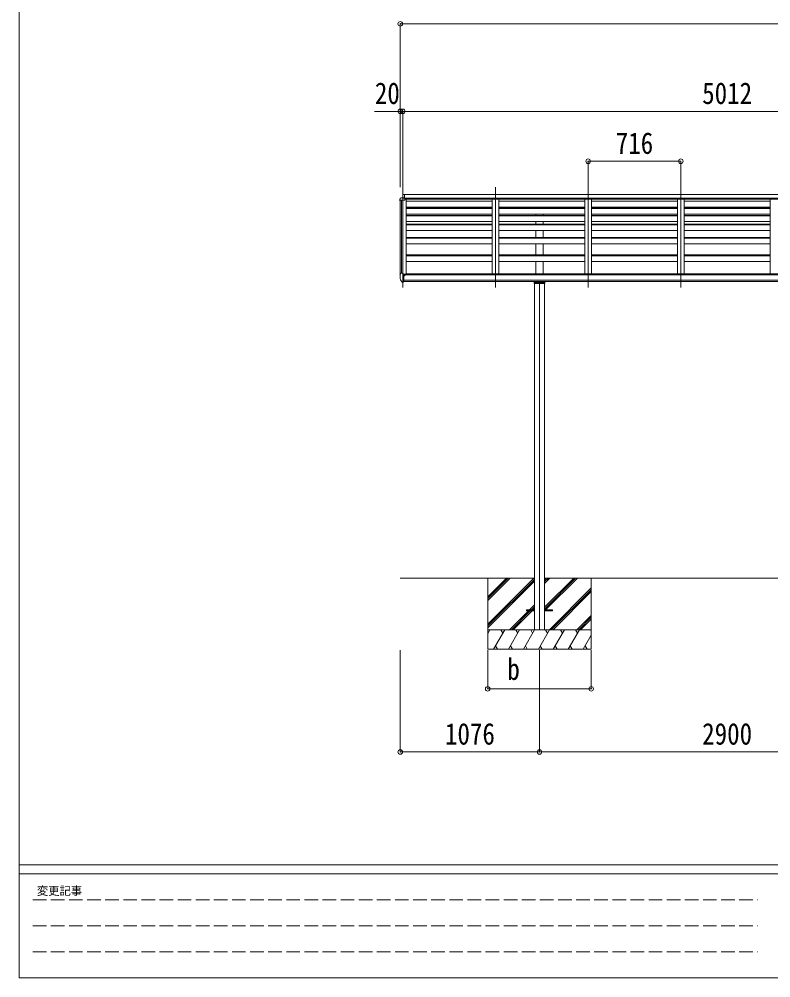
# Model space of a CAD drawing. Units: millimetres at full size. Extents: x -9783 to 9892, y -6828 to 6752.
# Drawn here: x -9783 to -3974, y -6828 to 586 of the extents above; entities that cross this region are included whole.
import ezdxf
from ezdxf.enums import TextEntityAlignment as Align

# ---------------------------------------------------------------- set-up
doc = ezdxf.new("R2010")
doc.units = ezdxf.units.MM
doc.header["$LTSCALE"] = 35
doc.header["$PDMODE"] = 32
doc.header["$PDSIZE"] = 35
doc.linetypes.add('DASHED3', pattern=[4, 3, -1])
for name, color, linetype, lineweight in [('0-0_0', 7, 'Continuous', 9), ('0-1_本体', 4, 'Continuous', 9), ('0-2_部品', 7, 'Continuous', 9), ('0-8_PARTS2', 2, 'Continuous', 9), ('0-A_寸法', 6, 'Continuous', 9), ('F-0_240', 7, 'Continuous', 9)]:
    doc.layers.add(name, color=color, linetype=linetype, lineweight=lineweight)
doc.styles.add('ＭＳ ゴシック', font='')
doc.styles.get('ＭＳ ゴシック').set_extended_font_data('MS Gothic')

msp = doc.modelspace()

# ---------------------------------------------------------------- linework, layer by layer
at = {"layer": '0-0_0'}
for p, q in [((-5801.42, -3736.17), (-6837.92, -3736.17)), ((-6161.92, -3736.17), (-6161.92, -4286.17)), ((-6161.92, -4092.48), (-5805.61, -3736.17)), ((-6161.92, -3880.35), (-6017.74, -3736.17)), ((-6161.92, -3894.49), (-6003.6, -3736.17)), ((-6161.92, -3908.63), (-5989.45, -3736.17)), ((-6161.92, -4106.62), (-5801.42, -3746.12)), ((-6161.92, -4120.76), (-5801.42, -3760.27)), ((-2901.42, -3736.17), (-5722.42, -3736.17)), ((-5722.42, -3961.35), (-5497.24, -3736.17)), ((-5722.42, -3975.49), (-5483.1, -3736.17)), ((-5722.42, -3777.5), (-5681.09, -3736.17)), ((-5722.42, -3763.36), (-5695.23, -3736.17)), ((-5722.42, -3749.22), (-5709.37, -3736.17)), ((-5714.46, -3981.67), (-5468.95, -3736.17)), ((-5361.92, -3736.17), (-5361.92, -4286.17)), ((-5685.11, -4136.17), (-5361.92, -3812.98)), ((-5670.97, -4136.17), (-5361.92, -3827.12)), ((-5656.82, -4136.17), (-5361.92, -3841.27)), ((-5993.47, -4136.17), (-5847.97, -3990.67)), ((-5979.33, -4136.17), (-5833.83, -3990.67)), ((-5965.19, -4136.17), (-5819.69, -3990.67)), ((-5838.97, -3981.67), (-5801.42, -3944.11)), ((-5824.83, -3981.67), (-5801.42, -3958.26)), ((-5810.69, -3981.67), (-5801.42, -3972.4)), ((-5472.97, -4136.17), (-5361.92, -4025.11)), ((-5458.83, -4136.17), (-5361.92, -4039.25)), ((-5444.69, -4136.17), (-5361.92, -4053.4)), ((-5361.92, -4136.17), (-6161.92, -4136.17)), ((-6161.92, -4163.67), (-6146.04, -4136.17)), ((-6117.17, -4286.17), (-6030.57, -4136.17)), ((-6045.57, -4162.15), (-6060.57, -4136.17)), ((-6001.7, -4286.17), (-5915.1, -4136.17)), ((-5930.1, -4162.15), (-5945.1, -4136.17)), ((-5886.23, -4286.17), (-5799.63, -4136.17)), ((-5814.63, -4162.15), (-5829.63, -4136.17)), ((-5770.76, -4286.17), (-5684.16, -4136.17)), ((-5699.16, -4162.15), (-5714.16, -4136.17)), ((-5655.29, -4286.17), (-5568.69, -4136.17)), ((-5583.69, -4162.15), (-5598.69, -4136.17)), ((-5539.82, -4286.17), (-5453.22, -4136.17)), ((-5483.22, -4136.17), (-5468.22, -4162.15)), ((-5367.75, -4136.17), (-5361.92, -4146.27)), ((-5424.35, -4286.17), (-5361.92, -4178.03)), ((-6161.92, -4286.17), (-5361.92, -4286.17)), ((-6102.17, -4260.19), (-6087.17, -4286.17)), ((-5986.7, -4260.19), (-5971.7, -4286.17)), ((-5871.23, -4260.19), (-5856.23, -4286.17)), ((-5755.76, -4260.19), (-5740.76, -4286.17)), ((-5640.29, -4260.19), (-5625.29, -4286.17)), ((-5524.82, -4260.19), (-5509.82, -4286.17)), ((-5409.35, -4260.19), (-5394.35, -4286.17))]:
    msp.add_line(p, q, dxfattribs=at)
at = {"layer": '0-1_本体'}
for p, q in [((-6837.92, -1386.7), (-6837.92, -814.34)), ((-6828.22, -1380.15), (-6828.22, -813.7)), ((-6804.42, -770.81), (-1819.42, -770.81)), ((-6804.42, -797.93), (-1819.42, -797.93)), ((-6801.42, -800.19), (-1822.42, -800.19)), ((-6801.42, -805.83), (-1822.42, -805.83)), ((-6801.42, -806.73), (-1822.42, -806.73)), ((-6792.92, -806.73), (-6792.92, -1385.29)), ((-6126.92, -806.73), (-6126.92, -1383.63)), ((-6076.92, -806.73), (-6076.92, -1383.63)), ((-5410.92, -806.73), (-5410.92, -1383.63)), ((-5360.92, -806.73), (-5360.92, -1383.63)), ((-4694.92, -806.73), (-4694.92, -1383.63)), ((-4644.92, -806.73), (-4644.92, -1383.63)), ((-3978.92, -806.73), (-3978.92, -1383.63)), ((-6126.91, -822.19), (-6792.92, -822.19)), ((-6126.91, -866.72), (-6792.92, -866.72)), ((-6126.91, -868.71), (-6792.92, -868.71)), ((-6792.92, -875.43), (-6126.92, -875.43)), ((-6792.92, -877.94), (-6126.92, -877.94)), ((-5410.91, -822.19), (-6076.92, -822.19)), ((-5410.91, -866.72), (-6076.92, -866.72)), ((-5410.91, -868.71), (-6076.92, -868.71)), ((-6076.92, -875.43), (-5410.92, -875.43)), ((-6076.92, -877.94), (-5410.92, -877.94)), ((-5789.42, -875.43), (-5789.42, -868.71)), ((-5734.42, -875.43), (-5734.42, -868.71)), ((-4694.91, -822.19), (-5360.92, -822.19)), ((-4694.91, -866.72), (-5360.92, -866.72)), ((-4694.91, -868.71), (-5360.92, -868.71)), ((-5360.92, -875.43), (-4694.92, -875.43)), ((-5360.92, -877.94), (-4694.92, -877.94)), ((-3978.91, -822.19), (-4644.92, -822.19)), ((-3978.91, -866.72), (-4644.92, -866.72)), ((-3978.91, -868.71), (-4644.92, -868.71)), ((-4644.92, -875.43), (-3978.92, -875.43)), ((-4644.92, -877.94), (-3978.92, -877.94)), ((-6792.92, -922.69), (-6126.92, -922.69)), ((-6792.92, -931.25), (-6126.92, -931.25)), ((-6126.92, -933.78), (-6792.92, -933.78)), ((-6076.92, -922.69), (-5410.92, -922.69)), ((-6076.92, -931.25), (-5410.92, -931.25)), ((-5410.92, -933.78), (-6076.92, -933.78)), ((-5789.42, -931.25), (-5789.42, -922.71)), ((-5734.42, -931.25), (-5734.42, -922.71)), ((-5360.92, -922.69), (-4694.92, -922.69)), ((-5360.92, -931.25), (-4694.92, -931.25)), ((-4694.92, -933.78), (-5360.92, -933.78)), ((-4644.92, -922.69), (-3978.92, -922.69)), ((-4644.92, -931.25), (-3978.92, -931.25)), ((-3978.92, -933.78), (-4644.92, -933.78)), ((-6126.92, -978.53), (-6792.92, -978.53)), ((-6792.92, -999.91), (-6126.92, -999.91)), ((-6792.92, -1003.75), (-6126.92, -1003.75)), ((-5410.92, -978.53), (-6076.92, -978.53)), ((-6076.92, -999.91), (-5410.92, -999.91)), ((-6076.92, -1003.75), (-5410.92, -1003.75)), ((-5789.42, -999.91), (-5789.42, -978.53)), ((-5734.42, -999.91), (-5734.42, -978.53)), ((-4694.92, -978.53), (-5360.92, -978.53)), ((-5360.92, -999.91), (-4694.92, -999.91)), ((-5360.92, -1003.75), (-4694.92, -1003.75)), ((-3978.92, -978.53), (-4644.92, -978.53)), ((-4644.92, -999.91), (-3978.92, -999.91)), ((-4644.92, -1003.75), (-3978.92, -1003.75)), ((-6792.92, -1048.23), (-6126.92, -1048.23)), ((-6792.92, -1101.74), (-6126.92, -1101.74)), ((-6126.92, -1107.1), (-6792.92, -1107.1)), ((-6076.92, -1048.23), (-5410.92, -1048.23)), ((-6076.92, -1101.74), (-5410.92, -1101.74)), ((-5410.92, -1107.1), (-6076.92, -1107.1)), ((-5789.42, -1101.74), (-5789.42, -1048.23)), ((-5734.42, -1101.74), (-5734.42, -1048.23)), ((-5360.92, -1048.23), (-4694.92, -1048.23)), ((-5360.92, -1101.74), (-4694.92, -1101.74)), ((-4694.92, -1107.1), (-5360.92, -1107.1)), ((-4644.92, -1048.23), (-3978.92, -1048.23)), ((-4644.92, -1101.74), (-3978.92, -1101.74)), ((-3978.92, -1107.1), (-4644.92, -1107.1)), ((-6792.92, -1151.16), (-6126.92, -1151.16)), ((-6076.92, -1151.16), (-5410.92, -1151.16)), ((-5789.42, -1236.69), (-5789.42, -1151.16)), ((-5734.42, -1236.69), (-5734.42, -1151.16)), ((-5360.92, -1151.16), (-4694.92, -1151.16)), ((-4644.92, -1151.16), (-3978.92, -1151.16)), ((-6792.92, -1236.69), (-6126.92, -1236.69)), ((-6126.92, -1243.5), (-6792.92, -1243.5)), ((-6076.92, -1236.69), (-5410.92, -1236.69)), ((-5410.92, -1243.5), (-6076.92, -1243.5)), ((-5360.92, -1236.69), (-4694.92, -1236.69)), ((-4694.92, -1243.5), (-5360.92, -1243.5)), ((-4644.92, -1236.69), (-3978.92, -1236.69)), ((-3978.92, -1243.5), (-4644.92, -1243.5)), ((-6792.92, -1287.05), (-6126.92, -1287.05)), ((-6076.92, -1287.05), (-5410.92, -1287.05)), ((-5789.42, -1379.92), (-5789.42, -1287.05)), ((-5734.42, -1379.92), (-5734.42, -1287.05)), ((-5360.92, -1287.05), (-4694.92, -1287.05)), ((-4644.92, -1287.05), (-3978.92, -1287.05)), ((-6816.42, -1385.29), (-6792.91, -1385.29)), ((-1812.42, -1390.26), (-6811.42, -1390.26)), ((-6787.92, -1390.26), (-6787.92, -1383.55)), ((-1835.92, -1383.55), (-6787.92, -1383.55)), ((-6811.42, -1431.48), (-1812.42, -1431.48)), ((-1812.42, -1443.34), (-6811.42, -1443.25)), ((-5801.42, -1459.08), (-5801.42, -4136.17)), ((-5722.42, -1459.08), (-5722.42, -4136.17))]:
    msp.add_line(p, q, dxfattribs=at)
msp.add_circle((-6803.94, -1394.99), 3, dxfattribs=at)
at = {"layer": '0-2_部品'}
for p, q in [((-6839.92, -816.08), (-6839.92, -805.01)), ((-6838.42, -816.08), (-6838.42, -815.45)), ((-6833.01, -796.21), (-6837.07, -802.02)), ((-6837.07, -812.46), (-6832.5, -812.2)), ((-6836.99, -813.95), (-6832.42, -813.7)), ((-6832.5, -812.2), (-6801.42, -812.2)), ((-6832.5, -813.7), (-6801.42, -813.7)), ((-6829.92, -795.64), (-6832.25, -795.78)), ((-6829.92, -795.64), (-6817.92, -795.64)), ((-6816.42, -768.8), (-6817.92, -768.8)), ((-6817.92, -768.8), (-6817.92, -771.2)), ((-6817.92, -797.29), (-6817.92, -771.2)), ((-6804.42, -796.57), (-6817.92, -795.75)), ((-6804.42, -796.77), (-6817.92, -796.03)), ((-6804.42, -798.04), (-6817.92, -797.29)), ((-6817.92, -797.29), (-6801.42, -799.78)), ((-6816.42, -768.8), (-6816.42, -770.52)), ((-6804.42, -769.55), (-6816.42, -768.81)), ((-6816.42, -770.52), (-6816.42, -770.53)), ((-6804.42, -769.55), (-6804.42, -798.04)), ((-6801.42, -813.7), (-6801.42, -799.78)), ((-6839.92, -1388.47), (-6839.92, -1389.1)), ((-6833.01, -1379.67), (-6837.07, -1385.47)), ((-6817.92, -1447.6), (-6817.92, -1379.1)), ((-6816.42, -1380.01), (-6817.92, -1380.01)), ((-6811.42, -1388.83), (-6817.92, -1388.43)), ((-6816.42, -1380.01), (-6816.42, -1386.18)), ((-6806.94, -1394.01), (-6806.42, -1394.01)), ((-6806.42, -1394.01), (-6806.12, -1394.01)), ((-6825.54, -1445.79), (-6835.28, -1430.41)), ((-6819.42, -1447.51), (-6823.12, -1447.28)), ((-6819.42, -1447.51), (-6817.92, -1447.6)), ((-6817.92, -1445.4), (-6817.42, -1445.4)), ((-6817.42, -1445.4), (-6816.92, -1444.4)), ((-6811.42, -1444.4), (-6816.92, -1444.4)), ((-5723.42, -1449.83), (-5800.42, -1449.83))]:
    msp.add_line(p, q, dxfattribs=at)
at = {"layer": '0-2_部品', "color": 4}
for p, q in [((-5861.92, -3981.67), (-5801.42, -3981.67)), ((-5861.92, -3981.67), (-5861.92, -3990.67)), ((-5801.42, -3990.67), (-5861.92, -3990.67)), ((-5722.42, -3981.67), (-5661.92, -3981.67)), ((-5661.92, -3990.67), (-5722.42, -3990.67)), ((-5661.92, -3981.67), (-5661.92, -3990.67))]:
    msp.add_line(p, q, dxfattribs=at)
at = {"layer": '0-2_部品'}
for points in [[(-6804.42, -770.71), (-6808.02, -770.65), (-6816.42, -770.53)], [(-6817.92, -1379.1), (-6829.92, -1379.1), (-6832.25, -1379.24)], [(-6811.42, -1444.4), (-6811.42, -1386.18), (-6816.42, -1386.18)], [(-6806.12, -1392.83), (-6806.12, -1394.01), (-6801.42, -1394.01)], [(-6801.42, -1392.4), (-6801.42, -1394.01), (-6800.94, -1394.01)], [(-6817.92, -1433.71), (-6814.75, -1433.3), (-6811.42, -1432.87)], [(-5803.42, -1442.49), (-5803.42, -1459.08), (-5720.42, -1459.08), (-5720.42, -1442.49)]]:
    msp.add_lwpolyline(points, dxfattribs=at)
for centre, radius, start, end in [((-6836.92, -805.01), 3, 93, 180), ((-6836.92, -815.45), 3, 93, 180), ((-6836.92, -815.45), 1.5, 93, 180), ((-6832.19, -796.78), 1, 93.5, 145), ((-6637.92, -816.08), 202, 180, 188.0693), ((-6637.92, -816.08), 200.5, 180, 184.04721), ((-6836.92, -1388.47), 3, 93, 180), ((-6647.42, -1389.1), 192.49, 180.0008, 192.1233), ((-6832.19, -1380.24), 1, 93.5, 145), ((-6803.92, -1394.01), 2.5, 151.64236, 180), ((-6803.92, -1394.01), 2.5, 0, 151.64236), ((-6832.69, -1428.91), 3, 191.83348, 210), ((-6822.94, -1444.29), 3, 210, 266.5)]:
    msp.add_arc(centre, radius, start, end, dxfattribs=at)
msp.add_ellipse((-6774.58, -771.45), major_axis=(-43.33, 0.25), ratio=0.060879, start_param=6.0196548, end_param=6.2835435, dxfattribs=at)
at = {"layer": '0-8_PARTS2', "color": 6}
for p, q in [((-6817.92, -126.6), (-1805.92, -126.6)), ((-5385.92, -512.5), (-4669.92, -512.5))]:
    msp.add_line(p, q, dxfattribs=at)
at = {"layer": '0-8_PARTS2'}
for p, q in [((-6817.92, -1489.66), (-6817.92, -713.78)), ((-6101.92, -1489.66), (-6101.92, -713.78)), ((-5385.92, -1489.66), (-5385.92, -713.78)), ((-4669.92, -1489.66), (-4669.92, -713.78)), ((-5761.92, -1456.29), (-5761.92, -4138.97))]:
    msp.add_line(p, q, dxfattribs=at)
at = {"layer": '0-A_寸法'}
for p, q in [((-6837.92, 550.56), (-6837.92, -126.6)), ((-6837.92, 550.56), (-353.91, 550.56)), ((-6837.92, -126.6), (-7037.92, -126.6)), ((-6837.92, -126.6), (-6837.92, -713.78)), ((-6817.92, -126.6), (-6837.92, -126.6)), ((-6817.92, -126.6), (-6817.92, -722.69)), ((-6817.92, -126.6), (-6817.92, -713.78)), ((-5385.92, -512.5), (-5385.92, -722.69)), ((-4669.92, -512.5), (-4669.92, -722.69)), ((-6837.92, -5081.35), (-6837.92, -4294.17)), ((-6161.92, -4592.83), (-6161.92, -4294.17)), ((-5761.92, -5081.35), (-5761.92, -4294.17)), ((-5361.92, -4592.83), (-5361.92, -4294.17)), ((-6161.92, -4592.83), (-5361.92, -4592.83)), ((-6837.92, -5081.35), (-5761.92, -5081.35)), ((-5761.92, -5081.35), (-2861.92, -5081.35))]:
    msp.add_line(p, q, dxfattribs=at)
for p in [(-6837.92, 550.56), (-6837.92, -126.6), (-6817.92, -126.6), (-5385.92, -512.5), (-4669.92, -512.5), (-6161.92, -4592.83), (-5361.92, -4592.83), (-6837.92, -5081.35), (-5761.92, -5081.35)]:
    msp.add_point(p, dxfattribs=at)
at = {"layer": 'F-0_240', "color": 5}
for p, q in [((-9783.03, 6751.9), (-9783.03, -6828.1)), ((-9783.03, -5953.1), (9396.97, -5953.1)), ((-9783.03, -6023.1), (6285.75, -6023.1)), ((-9783.03, -6828.1), (9396.97, -6828.1))]:
    msp.add_line(p, q, dxfattribs=at)
at = {"layer": 'F-0_240', "color": 4, "linetype": 'DASHED3'}
for p, q in [((-9678.03, -6224.35), (-4074.25, -6224.35)), ((-9678.03, -6425.6), (-4074.25, -6425.6)), ((-9678.03, -6626.85), (-4074.25, -6626.85))]:
    msp.add_line(p, q, dxfattribs=at)

# ---------------------------------------------------------------- texts
at = {"layer": '0-A_寸法', "color": 7, "style": 'ＭＳ ゴシック', "width": 0.85}
for s, p in [('20', (-7034.17, -119.6)), ('5012', (-4504.42, -119.6)), ('716', (-5172.29, -505.5)), ('b', (-6010.04, -4573.83)), ('1076', (-6492.42, -5074.35)), ('2900', (-4504.42, -5074.35))]:
    msp.add_text(s, height=166.8, dxfattribs=at).set_placement(p, align=Align.BOTTOM_LEFT)
at = {"layer": 'F-0_240', "style": 'ＭＳ ゴシック'}
msp.add_text('変更記事', height=64.15, dxfattribs=at).set_placement((-9646.27, -6206.85), align=Align.BOTTOM_LEFT)

doc.saveas('drawing.dxf')
